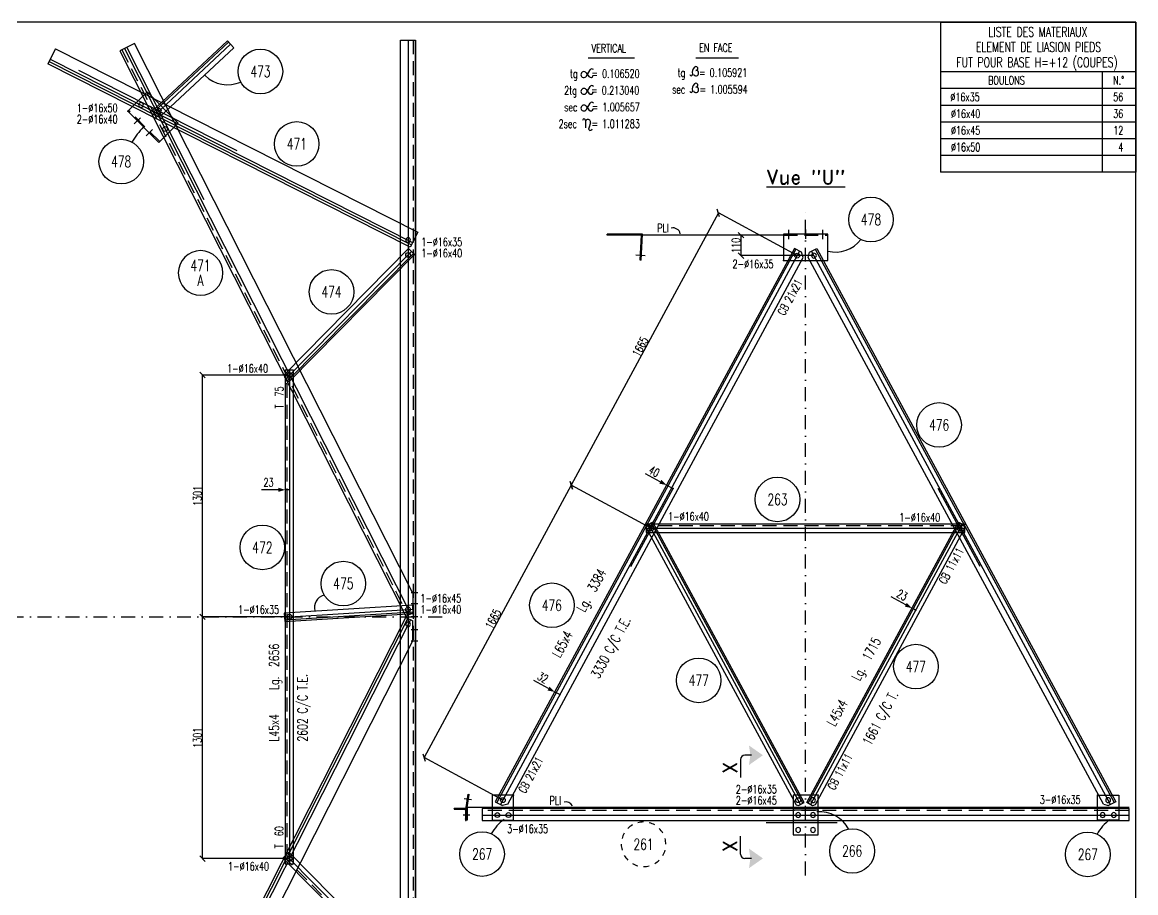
# Model space of a CAD drawing. Header units: feet. Extents: x 232669 to 244882, y -102166 to -93556.
# Drawn here: x 238891 to 244882, y -98239 to -93556 of the extents above; entities that cross this region are included whole.
import ezdxf
from ezdxf.enums import TextEntityAlignment as Align

# ---------------------------------------------------------------- set-up
doc = ezdxf.new("R2010")
doc.units = ezdxf.units.FT
doc.header["$LTSCALE"] = 150
doc.header["$MEASUREMENT"] = 0
doc.linetypes.add('DASHDOT', pattern=[1, 0.5, -0.25, 0, -0.25])
doc.linetypes.add('DASHED', pattern=[0.75, 0.5, -0.25])
doc.layers.get('0').update_dxf_attribs({"linetype": 'CONTINUOUS'})
for name, color, linetype in [('ASSI', 6, 'CONTINUOUS'), ('BOLLINI_1', 7, 'CONTINUOUS'), ('BOLLINI_5', 7, 'CONTINUOUS'), ('FORI', 2, 'CONTINUOUS'), ('LINEA-MEDIA', 7, 'CONTINUOUS'), ('LINEA_ANG', 2, 'CONTINUOUS'), ('LINEE_PIASTRE', 2, 'CONTINUOUS'), ('LM', 7, 'CONTINUOUS'), ('LP', 1, 'CONTINUOUS'), ('LS', 7, 'CONTINUOUS'), ('LSP', 1, 'CONTINUOUS'), ('MZ', 6, 'DASHDOT'), ('PIASTRE', 5, 'CONTINUOUS'), ('QT_MAL', 7, 'CONTINUOUS'), ('QT_MPR', 7, 'CONTINUOUS'), ('TRAT-Y', 7, 'DASHED')]:
    doc.layers.add(name, color=color, linetype=linetype)
doc.styles.add('QUOTE', font='ROMANS8.SHX', dxfattribs={"width": 0.7})
doc.styles.add('RD', font='ROMAND8.SHX', dxfattribs={"width": 0.7})
doc.styles.add('RQL', font='ROMANS8.SHX', dxfattribs={"width": 0.7})
doc.styles.add('RS', font='ROMANS8.shx', dxfattribs={"width": 0.7})
doc.styles.get("Standard").update_dxf_attribs({"font": 'ROMANS8.SHX', "width": 0.7})
doc.dimstyles.new('FRECCE1', dxfattribs={"dimtxt": 45, "dimasz": 5, "dimexe": 0, "dimexo": 0, "dimgap": 1, "dimtad": 1, "dimzin": 0, "dimdsep": 46, "dimtxsty": 'RS', "dimblk1": 'QUOTP', "dimblk2": 'QUOTF', "dimsah": 1, "dimcen": 0, "dimclrd": 2, "dimclre": 2, "dimclrt": 7, "dimadec": 0, "dimazin": 0, "dimtfac": 1, "dimtix": 1, "dimtmove": 2, "dimatfit": 3, "dimldrblk": 'QUOTP', "dimfxl": 1, "dimtolj": 1, "dimtzin": 0, "dimarcsym": 0})
doc.dimstyles.new('TRATTO', dxfattribs={"dimscale": 0, "dimtxt": 45, "dimasz": 30, "dimexe": 0, "dimexo": 0, "dimgap": 5, "dimtad": 1, "dimrnd": 0.5, "dimdsep": 46, "dimtxsty": 'RS', "dimblk1": 'OBLIQUE', "dimblk2": 'OBLIQUE', "dimsah": 1, "dimcen": 0.09, "dimclrd": 2, "dimclre": 2, "dimclrt": 7, "dimadec": 0, "dimazin": 0, "dimtfac": 1, "dimtix": 1, "dimtmove": 2, "dimatfit": 3, "dimfxl": 1, "dimtolj": 1, "dimtzin": 0, "dimarcsym": 0})

# ---------------------------------------------------------------- blocks, each defined once
blk = doc.blocks.new('ASSE98')
blk.add_line((0, 0), (1, 0))
at = {"color": 7, "style": 'QUOTE', "width": 0.5, "flags": 1}
for tag, p in [('TI', (1.38308, 6.82731)), ('DI_S', (1.38308, 6.42178)), ('D_S', (1.38308, 6.02092)), ('E_S', (1.38308, 5.68065)), ('NFORI', (1.36454, 5.29792)), ('ALAR', (1.36349, 4.93246)), ('FAM', (1.3775, 4.54645)), ('ALA', (1.38308, 4.19257)), ('DISP2', (1.38308, 3.84971)), ('DISP1', (1.38308, 3.50686)), ('PINZAF', (1.38308, 3.164)), ('PINZAI', (1.38308, 2.82114)), ('TRP', (1.38308, 2.47829)), ('NP', (1.38308, 2.13543)), ('SV', (1.38308, 1.79257)), ('PESO', (1.38308, 1.44971)), ('QUA', (1.38308, 1.10686)), ('LUN', (1.38308, 0.764)), ('PROF', (1.38308, 0.42114)), ('POS', (1.38308, 0.07829))]:
    blk.add_attdef(tag, p, '', height=0.2, dxfattribs=at)
at = {"color": 7, "flags": 1}
for tag, p in [('LAV1', (3.07431, 6.82847)), ('LAV2', (3.07431, 6.49513)), ('LAV3', (3.07431, 6.1618)), ('LAV4', (3.07431, 5.82847)), ('LAV5', (3.07431, 5.49513)), ('LAV6', (3.07431, 5.1618)), ('LAV7', (3.07431, 4.82847)), ('LAV8', (3.07431, 4.49513)), ('LAV9', (3.07431, 4.1618)), ('LAV10', (3.07431, 3.82847))]:
    blk.add_attdef(tag, p, '', height=0.2, dxfattribs=at)
blk = doc.blocks.new('MRKR_98')
blk.add_point((0, 0))
at = {"color": 7, "style": 'QUOTE', "width": 0.5, "flags": 1}
for tag, p in [('AUX2', (3.71, 4.93)), ('NFORI', (3.72, 5.3)), ('TI', (3.73, 6.83)), ('AUX1', (3.73, 4.19)), ('DI_S', (3.73, 6.42)), ('D_S', (3.73, 6.02)), ('E_S', (3.73, 5.68)), ('FAM', (3.73, 4.55)), ('COMMESSA', (3.73, 3.85)), ('MD', (3.73, 3.51)), ('MP', (3.73, 3.16)), ('LARGHEZZA', (3.73, 2.82)), ('SPESSORE', (3.73, 2.48)), ('NP', (3.73, 2.14)), ('SV', (3.73, 1.79)), ('PESO', (3.73, 1.45)), ('QUA', (3.73, 1.11)), ('LUN', (3.73, 0.76)), ('PROF', (3.73, 0.42)), ('POS', (3.73, 0.08))]:
    blk.add_attdef(tag, p, '', height=0.2, dxfattribs=at)
at = {"color": 7, "flags": 1}
for tag, p in [('LAV1', (5.26, 6.88)), ('LAV2', (5.26, 6.55)), ('LAV3', (5.26, 6.21)), ('LAV4', (5.26, 5.88)), ('LAV5', (5.26, 5.55)), ('LAV6', (5.26, 5.21)), ('LAV7', (5.26, 4.88)), ('LAV8', (5.26, 4.55)), ('LAV9', (5.26, 4.21)), ('LAV10', (5.26, 3.88))]:
    blk.add_attdef(tag, p, '', height=0.2, dxfattribs=at)
blk = doc.blocks.new('16')
blk.add_circle((0, 0), 1)
blk = doc.blocks.new('xxx')
blk.add_circle((0, 0), 8)
at = {"color": 3, "style": 'RQL', "width": 0.7}
blk.add_attdef('POS', text='', height=4, dxfattribs=at).set_placement((0, 0), align=Align.MIDDLE)
at = {"style": 'RQL', "width": 0.7, "flags": 1}
for tag, p in [('POS1', (-0.39, -5.42)), ('TIPO', (-0.39, -8.66))]:
    blk.add_attdef(tag, p, '', height=2, dxfattribs=at)
blk = doc.blocks.new('bull')
at = {"style": 'RS', "width": 0.7, "flags": 1}
for tag, p in [('NN', (-12.25, 0)), ('DIAMETRO', (0, -4.86)), ('SERRAGGIO', (0, -9.71)), ('LUNGHEZZA', (0, -14.57)), ('NB', (0, -19.43)), ('TIPO', (0, -24.12)), ('EL', (-0.14, -29))]:
    blk.add_attdef(tag, p, '', height=3, dxfattribs=at)
at = {"style": 'RS', "width": 0.7}
blk.add_attdef('BULLONE', (0, 0), '', height=3, dxfattribs=at)
blk = doc.blocks.new('_OBLIQUE')
at = {"color": 0, "linetype": 'ByBlock'}
blk.add_line((-0.5, -0.5), (0.5, 0.5), dxfattribs=at)
blk = doc.blocks.new('*D67')
at = {"layer": 'LS', "color": 2, "lineweight": -2, "transparency": 16777216}
for p, q in [((242986.5, -94701.4), (242758.1, -94701.4)), ((242758.1, -94701.4), (242758.1, -94811.4)), ((243150.5, -94811.4), (242758.1, -94811.4))]:
    blk.add_line(p, q, dxfattribs=at)
at = {"layer": 'LS', "color": 2, "lineweight": -2, "transparency": 16777216, "xscale": 30, "yscale": 30, "zscale": 30}
for p, rotation in [((242758.1, -94701.4), 90), ((242758.1, -94811.4), 270)]:
    blk.add_blockref('_OBLIQUE', p, dxfattribs=dict(at, rotation=rotation))
at = {"layer": 'LS', "color": 7, "transparency": 16777216, "insert": (242730.6, -94756.4), "char_height": 45, "attachment_point": 5, "rotation": 90, "style": 'RS'}
blk.add_mtext('\\A1;110', dxfattribs=at)
blk = doc.blocks.new('*D68')
at = {"layer": 'QT_MPR', "color": 2, "lineweight": -2, "transparency": 16777216}
for p, q in [((242636.4, -94582.1), (241844.7, -96046.9)), ((243060.5, -94811.4), (242636.4, -94582.1)), ((242275.9, -96279.9), (241844.7, -96046.9))]:
    blk.add_line(p, q, dxfattribs=at)
at = {"layer": 'QT_MPR', "color": 2, "lineweight": -2, "transparency": 16777216, "xscale": 30, "yscale": 30, "zscale": 30}
for p, rotation in [((242636.4, -94582.1), 61.60860562437529), ((241844.7, -96046.9), 241.6086056243753)]:
    blk.add_blockref('_OBLIQUE', p, dxfattribs=dict(at, rotation=rotation))
at = {"layer": 'QT_MPR', "color": 7, "transparency": 16777216, "insert": (242216.3, -95301.4), "char_height": 45, "attachment_point": 5, "rotation": 61.60861, "style": 'RS'}
blk.add_mtext('\\A1;1665', dxfattribs=at)
blk = doc.blocks.new('*D69')
at = {"layer": 'QT_MPR', "color": 2, "lineweight": -2, "transparency": 16777216}
for p, q in [((241844.7, -96046.9), (241052.8, -97511.8)), ((242275.9, -96279.9), (241844.7, -96046.9)), ((241477, -97741.1), (241052.8, -97511.8))]:
    blk.add_line(p, q, dxfattribs=at)
at = {"layer": 'QT_MPR', "color": 2, "lineweight": -2, "transparency": 16777216, "xscale": 30, "yscale": 30, "zscale": 30}
for p, rotation in [((241844.7, -96046.9), 61.60860562437529), ((241052.8, -97511.8), 241.6086056243753)]:
    blk.add_blockref('_OBLIQUE', p, dxfattribs=dict(at, rotation=rotation))
at = {"layer": 'QT_MPR', "color": 7, "transparency": 16777216, "insert": (241424.5, -96766.3), "char_height": 45, "attachment_point": 5, "rotation": 61.60861, "style": 'RS'}
blk.add_mtext('\\A1;1665', dxfattribs=at)
blk = doc.blocks.new('*D53')
at = {"layer": 'QT_MPR', "color": 2, "lineweight": -2, "transparency": 16777216}
for p, q in [((240328.8, -96754.8), (239860.7, -96754.8)), ((239860.7, -98055.6), (239860.7, -96754.8)), ((240328.8, -98055.6), (239860.7, -98055.6))]:
    blk.add_line(p, q, dxfattribs=at)
at = {"layer": 'QT_MPR', "color": 2, "lineweight": -2, "transparency": 16777216, "xscale": 30, "yscale": 30, "zscale": 30}
for p, rotation in [((239860.7, -96754.8), 90.00000000000031), ((239860.7, -98055.6), 270.0000000000003)]:
    blk.add_blockref('_OBLIQUE', p, dxfattribs=dict(at, rotation=rotation))
at = {"layer": 'QT_MPR', "color": 7, "transparency": 16777216, "insert": (239833.2, -97405.2), "char_height": 45, "attachment_point": 5, "rotation": 90, "style": 'RS'}
blk.add_mtext('\\A1;1301', dxfattribs=at)
blk = doc.blocks.new('*D54')
at = {"layer": 'QT_MPR', "color": 2, "lineweight": -2, "transparency": 16777216}
for p, q in [((240328.8, -95454), (239860.7, -95454)), ((239860.7, -96754.8), (239860.7, -95454)), ((240328.8, -96754.8), (239860.7, -96754.8))]:
    blk.add_line(p, q, dxfattribs=at)
at = {"layer": 'QT_MPR', "color": 2, "lineweight": -2, "transparency": 16777216, "xscale": 30, "yscale": 30, "zscale": 30}
for p, rotation in [((239860.7, -95454), 90.00000000000031), ((239860.7, -96754.8), 270.0000000000003)]:
    blk.add_blockref('_OBLIQUE', p, dxfattribs=dict(at, rotation=rotation))
at = {"layer": 'QT_MPR', "color": 7, "transparency": 16777216, "insert": (239833.2, -96104.4), "char_height": 45, "attachment_point": 5, "rotation": 90, "style": 'RS'}
blk.add_mtext('\\A1;1301', dxfattribs=at)
blk = doc.blocks.new('QUOTP')
at = {"layer": 'ASSI', "color": 2}
blk.add_lwpolyline([(-0.5, 0, 1.07, 1.07, 1), (0.5, 0, 1.07, 1.07, 1)], format="xyseb", close=True, dxfattribs=at)
blk = doc.blocks.new('QUOTF')
at = {"layer": 'LS', "color": 2}
blk.add_line((7.5, 0), (25.5, 0), dxfattribs=at)
blk.add_solid([(7.5, 2.25), (0, 0), (7.5, -2.25)], dxfattribs=at)
blk = doc.blocks.new('*D55')
at = {"layer": 'QT_MAL', "color": 2, "lineweight": -2, "transparency": 16777216}
for p, q in [((240305.8, -96071.3), (240305.8, -96071.3)), ((240323.8, -96071.3), (240310.8, -96071.3)), ((240328.8, -96071.3), (240328.8, -96071.3))]:
    blk.add_line(p, q, dxfattribs=at)
at = {"layer": 'QT_MAL', "color": 2, "lineweight": -2, "transparency": 16777216, "xscale": 5, "yscale": 5, "zscale": 5, "rotation": 180.0000000000003}
blk.add_blockref('QUOTF', (240305.8, -96071.3), dxfattribs=at)
at = {"layer": 'QT_MAL', "color": 2, "lineweight": -2, "transparency": 16777216, "xscale": 5, "yscale": 5, "zscale": 5}
blk.add_blockref('QUOTP', (240328.8, -96071.3), dxfattribs=at)
at = {"layer": 'QT_MAL', "color": 7, "transparency": 16777216, "insert": (240216.1, -96031.6), "char_height": 45, "attachment_point": 5, "style": 'RS'}
blk.add_mtext('\\A1;23', dxfattribs=at)
blk = doc.blocks.new('*D70')
at = {"layer": 'QT_MAL', "color": 2, "lineweight": -2, "transparency": 16777216}
blk.add_line((243693.7, -96716.3), (243682.3, -96710.1), dxfattribs=at)
at = {"layer": 'QT_MAL', "color": 2, "lineweight": -2, "transparency": 16777216, "xscale": 5, "yscale": 5, "zscale": 5}
for name, p, rotation in [('QUOTF', (243677.9, -96707.7), 151.6122991854077), ('QUOTP', (243698.1, -96718.6), 331.6122991854078)]:
    blk.add_blockref(name, p, dxfattribs=dict(at, rotation=rotation))
at = {"layer": 'QT_MAL', "color": 7, "transparency": 16777216, "insert": (243625.2, -96637.4), "char_height": 45, "attachment_point": 5, "rotation": 331.6123, "style": 'RS'}
blk.add_mtext('\\A1;23', dxfattribs=at)
blk = doc.blocks.new('*D71')
at = {"layer": 'QT_MAL', "color": 2, "lineweight": -2, "transparency": 16777216}
blk.add_line((241779.2, -97171.6), (241759.8, -97161.1), dxfattribs=at)
at = {"layer": 'QT_MAL', "color": 2, "lineweight": -2, "transparency": 16777216, "xscale": 5, "yscale": 5, "zscale": 5}
for name, p, rotation in [('QUOTF', (241755.4, -97158.7), 151.6086056243753), ('QUOTP', (241783.6, -97173.9), 331.6086056243753)]:
    blk.add_blockref(name, p, dxfattribs=dict(at, rotation=rotation))
at = {"layer": 'QT_MAL', "color": 7, "transparency": 16777216, "insert": (241691.8, -97081.9), "char_height": 45, "attachment_point": 5, "rotation": 331.60861, "style": 'RS'}
blk.add_mtext('\\A1;32', dxfattribs=at)
blk = doc.blocks.new('*D72')
at = {"layer": 'QT_MAL', "color": 2, "lineweight": -2, "transparency": 16777216}
blk.add_line((242387.7, -96062.5), (242361.3, -96048.2), dxfattribs=at)
at = {"layer": 'QT_MAL', "color": 2, "lineweight": -2, "transparency": 16777216, "xscale": 5, "yscale": 5, "zscale": 5}
for name, p, rotation in [('QUOTF', (242356.9, -96045.9), 151.6086056243753), ('QUOTP', (242392.1, -96064.9), 331.6086056243753)]:
    blk.add_blockref(name, p, dxfattribs=dict(at, rotation=rotation))
at = {"layer": 'QT_MAL', "color": 7, "transparency": 16777216, "insert": (242290.9, -95972.8), "char_height": 45, "attachment_point": 5, "rotation": 331.60861, "style": 'RS'}
blk.add_mtext('\\A1;40', dxfattribs=at)
blk = doc.blocks.new('YYY')
blk.add_circle((0, 0), 8)
at = {"color": 3, "style": 'RQL', "width": 0.7}
for tag, p in [('POS3', (0, 0.65)), ('POS2', (0, -4.63))]:
    blk.add_attdef(tag, text='', height=4, dxfattribs=at).set_placement(p, align=Align.CENTER)
at = {"style": 'RQL', "width": 0.7, "flags": 1}
blk.add_attdef('TIPO', text='', height=3, dxfattribs=at).set_placement((0, 0), align=Align.MIDDLE_CENTER)
blk = doc.blocks.new('zzz')
at = {"linetype": 'Continuous'}
for start, end in [(90, 105), (150, 165), (120, 135), (60, 75), (30, 45), (180, 195), (0, 15), (330, 345), (210, 225), (240, 255), (270, 285), (300, 315)]:
    blk.add_arc((0, 0), 8, start, end, dxfattribs=at)
at = {"color": 3, "style": 'RQL', "width": 0.7}
blk.add_attdef('POS1', text='', height=4, dxfattribs=at).set_placement((0, 0), align=Align.MIDDLE)
at = {"color": 3, "style": 'RQL', "width": 0.7, "flags": 1}
blk.add_attdef('TIPO', (0, -8), '', height=3, dxfattribs=at)

msp = doc.modelspace()

# ---------------------------------------------------------------- hatches: boundary and pattern name
at = {"layer": 'LS'}
h = msp.add_hatch(dxfattribs=at)
h.set_pattern_fill('_U', color=6, scale=5, angle=225, style=0, pattern_type=0)
h.set_pattern_definition([(225, (332258.562, -112157.894), (3.5355339, -3.5355339), [])])
edge = h.paths.add_edge_path()
edge.add_line((241279.026, -97786.118), (241214.026, -97786.118))
edge.add_line((241214.026, -97786.118), (241214.026, -97787.118))
edge.add_arc((241217.026, -97787.118), 3, 180, 270)
edge.add_line((241217.026, -97790.118), (241269.026, -97790.118))
edge.add_arc((241269.026, -97796.118), 6, 360, 450, ccw=False)
edge.add_line((241275.026, -97796.118), (241275.026, -97848.118))
edge.add_arc((241278.026, -97848.118), 3, 180, 270)
edge.add_line((241278.026, -97851.118), (241279.026, -97851.118))
edge.add_line((241279.026, -97851.118), (241279.026, -97786.118))

# ---------------------------------------------------------------- linework, layer by layer
at = {"layer": 'LINEA-MEDIA'}
for p, q in [((241936.067, -93746.643), (242184.707, -93746.643)), ((242514.601, -93746.643), (242744.822, -93746.643)), ((241926.309, -93845.659), (241946.307, -93811.887)), ((241925.319, -93828.104), (241940.209, -93847.801)), ((241925.319, -93918.233), (241940.209, -93937.93)), ((241926.309, -93935.788), (241946.307, -93902.016)), ((241926.309, -94025.542), (241946.307, -93991.77)), ((241925.319, -94007.987), (241940.209, -94027.684)), ((241921.155, -94084.039), (241921.155, -94123.406)), ((241947.553, -94096.99), (241938.504, -94126.052))]:
    msp.add_line(p, q, dxfattribs=at)
for centre, radius, start, end in [((241912.732, -93837.619), 15.779, 37.0889899, 329.3681632), ((241955.435, -93817.292), 10.609, 36.9355706, 149.3681632), ((242534.568, -93826.663), 38.997, 132.1410417, 193.7786336), ((242515.756, -93829.949), 14.518, 200.7226068, 90), ((242515.756, -93805.06), 10.37, 270, 135.1576665), ((241950.332, -93840.148), 12.69, 217.0889899, 345.8511132), ((242490.109, -93837.141), 6.691, 179.9062053, 10.2446052), ((241912.732, -93927.748), 15.779, 37.0889899, 329.3681632), ((241950.332, -93930.277), 12.69, 217.0889899, 345.8511132), ((241955.435, -93907.421), 10.609, 36.9355706, 149.3681632), ((242490.109, -93926.833), 6.691, 179.9062053, 10.2446052), ((242534.568, -93916.355), 38.997, 132.1410417, 193.7786336), ((242515.756, -93919.64), 14.518, 200.7226068, 90), ((242515.756, -93894.751), 10.37, 270, 135.1576665), ((241912.732, -94017.502), 15.779, 37.0889899, 329.3681632), ((241955.435, -93997.175), 10.609, 36.9355706, 149.3681632), ((241950.332, -94020.031), 12.69, 217.0889899, 345.8511132), ((241913.6, -94083.484), 7.555, 355.786368, 189.3997672), ((241934.59, -94092.954), 13.577, 342.7049799, 171.6817157), ((241947.325, -94128.799), 9.238, 162.7049799, 355.0070867)]:
    msp.add_arc(centre, radius, start, end, dxfattribs=at)
at = {"layer": 'LINEA_ANG'}
for p, q in [((239069.27, -93698.725), (239028.637, -93779.03)), ((239069.27, -93698.725), (241018.903, -94685.211)), ((239495.432, -93669.577), (239415.127, -93710.21)), ((240992.092, -96627.487), (239495.432, -93669.577)), ((239590.3, -94033.547), (239994.598, -93656.251)), ((239596.099, -94039.761), (240000.398, -93662.466)), ((240028.712, -93692.806), (239633.918, -94061.232)), ((240028.712, -93692.806), (239994.598, -93656.251)), ((240926.792, -93652.864), (241006.792, -93652.864)), ((240926.792, -100767.864), (240926.792, -93652.864)), ((241006.792, -93652.864), (241006.792, -100834.864)), ((239415.127, -93710.21), (240954.226, -96751.995)), ((240978.27, -94765.516), (239028.637, -93779.03)), ((240984.139, -94753.917), (239034.506, -93767.43)), ((239615.544, -94060.597), (239590.3, -94033.547)), ((239633.918, -94061.232), (239615.544, -94060.597)), ((241018.903, -94685.211), (240978.27, -94765.516)), ((240969.886, -94773.897), (240301.464, -95450.368)), ((241001.896, -94805.526), (240969.886, -94773.897)), ((243045.225, -94772.424), (241436.16, -97749.396)), ((243054.022, -94777.179), (241444.957, -97754.151)), ((243083.933, -94793.345), (243045.225, -94772.424)), ((243127.143, -94793.345), (243165.85, -94772.424)), ((243157.053, -94777.179), (244766.118, -97754.151)), ((243165.85, -94772.424), (244774.916, -97749.396)), ((240319.696, -95483.847), (240995.85, -94799.551)), ((240325.742, -95489.821), (241001.896, -94805.526)), ((241503.327, -97761.829), (243092.421, -94821.805)), ((243092.421, -94821.805), (243083.933, -94793.345)), ((243118.654, -94821.805), (243127.143, -94793.345)), ((244707.748, -97761.829), (243118.654, -94821.805)), ((240350.827, -95426.975), (240305.827, -95426.975)), ((240305.827, -95426.975), (240305.827, -98082.975)), ((240350.827, -98082.975), (240350.827, -95426.975)), ((240301.464, -95450.368), (240301.557, -95465.924)), ((240301.557, -95465.924), (240325.742, -95489.821)), ((240314.327, -95501.975), (240305.827, -95501.975)), ((243962.194, -96256.93), (242248.194, -96256.93)), ((242248.194, -96256.93), (242248.194, -96301.93)), ((242248.402, -96275.356), (242252.446, -96261.805)), ((242248.402, -96275.356), (243054.266, -97766.534)), ((242283.237, -96245.164), (242252.446, -96261.805)), ((243091.131, -97757.978), (242275.759, -96249.206)), ((243098.609, -97753.937), (242283.237, -96245.164)), ((243112.425, -97754.014), (243927.797, -96245.241)), ((243119.903, -97758.055), (243935.275, -96249.283)), ((243962.631, -96275.434), (243156.768, -97766.611)), ((243927.797, -96245.241), (243958.588, -96261.882)), ((243962.631, -96275.434), (243958.588, -96261.882)), ((243962.194, -96301.93), (243962.194, -96256.93)), ((242248.194, -96301.93), (243962.194, -96301.93)), ((240992.092, -96627.487), (240992.594, -96732.581)), ((240992.146, -96691.179), (240300.504, -96734.544)), ((240994.962, -96736.09), (240992.146, -96691.179)), ((238894.998, -100827.365), (240954.204, -96757.673)), ((240300.504, -96734.544), (240303.32, -96779.456)), ((240302.788, -96770.973), (240994.43, -96727.607)), ((240303.32, -96779.456), (240994.962, -96736.09)), ((240954.204, -96757.673), (240992.572, -96777.087)), ((240954.226, -96751.995), (240992.594, -96732.581)), ((238906.597, -100833.235), (240965.803, -96763.543)), ((240992.07, -96882.181), (240992.572, -96777.087)), ((240992.07, -96882.181), (238975.303, -100867.999)), ((241436.16, -97749.396), (241474.867, -97770.318)), ((241503.327, -97761.829), (241474.867, -97770.318)), ((243054.266, -97766.534), (243067.817, -97770.577)), ((243067.817, -97770.577), (243098.609, -97753.937)), ((243143.216, -97770.654), (243112.425, -97754.014)), ((243156.768, -97766.611), (243143.216, -97770.654)), ((244707.748, -97761.829), (244736.208, -97770.318)), ((244774.916, -97749.396), (244736.208, -97770.318)), ((244846.009, -97786.118), (241365.009, -97786.118)), ((241365.009, -97786.118), (241365.009, -97851.118)), ((244846.009, -97851.118), (244846.009, -97786.118)), ((241365.009, -97851.118), (244846.009, -97851.118)), ((240293.256, -98052.371), (240325.265, -98020.742)), ((240969.409, -98736.666), (240293.256, -98052.371)), ((240305.827, -98022.975), (240314.327, -98022.975)), ((240325.265, -98020.742), (240994.39, -98697.924)), ((240305.827, -98082.975), (240350.827, -98082.975))]:
    msp.add_line(p, q, dxfattribs=at)
at = {"layer": 'LINEE_PIASTRE'}
for p, q in [((239458.406, -94034.51), (239562.351, -93930.565)), ((239562.351, -93930.565), (239729.935, -94098.149)), ((239625.991, -94202.094), (239458.406, -94034.51)), ((239729.935, -94098.149), (239625.991, -94202.094)), ((243224.538, -94695.405), (242986.538, -94695.405)), ((242986.538, -94695.405), (242986.538, -94838.405)), ((243224.538, -94838.405), (243224.538, -94695.405)), ((242986.538, -94838.405), (243224.538, -94838.405)), ((241534.009, -97714.118), (241420.009, -97714.118)), ((241420.009, -97714.118), (241420.009, -97848.118)), ((241534.009, -97848.118), (241534.009, -97714.118)), ((243172.538, -97714.118), (243038.538, -97714.118)), ((243038.538, -97714.118), (243038.538, -97848.118)), ((243172.538, -97848.118), (243172.538, -97714.118)), ((244677.066, -97714.118), (244791.066, -97714.118)), ((244677.066, -97848.118), (244677.066, -97714.118)), ((244791.066, -97714.118), (244791.066, -97848.118)), ((243172.538, -97794.118), (243038.538, -97794.118)), ((243038.538, -97794.118), (243038.538, -97928.118)), ((243172.538, -97928.118), (243172.538, -97794.118)), ((241420.009, -97848.118), (241534.009, -97848.118)), ((243038.538, -97848.118), (243172.538, -97848.118)), ((244791.066, -97848.118), (244677.066, -97848.118)), ((243038.538, -97928.118), (243172.538, -97928.118))]:
    msp.add_line(p, q, dxfattribs=at)
at = {"layer": 'LP', "color": 3}
for p, q in [((243832.065, -93556.186), (243832.065, -94363.123)), ((243832.065, -93556.186), (244882.065, -93556.186)), ((244882.065, -93556.186), (244882.065, -94363.123)), ((244882.065, -93823.186), (243832.065, -93823.186)), ((244882.065, -93913.174), (243832.065, -93913.174))]:
    msp.add_line(p, q, dxfattribs=at)
at = {"layer": 'LS', "color": 6}
for p, q in [((239868.665, -94511.603), (239453.379, -93690.855)), ((240966.792, -93652.892), (240966.792, -99235.363)), ((239194.061, -93814.687), (240045.302, -94245.403)), ((244882.065, -94003.161), (243832.065, -94003.161)), ((244882.065, -94093.149), (243832.065, -94093.149)), ((244882.065, -94093.149), (243832.065, -94093.149)), ((244882.065, -94093.161), (243832.065, -94093.161)), ((244882.065, -94093.161), (243832.065, -94093.161)), ((244882.065, -94093.161), (243832.065, -94093.161)), ((244882.065, -94093.161), (243832.065, -94093.161)), ((244882.065, -94183.149), (243832.065, -94183.149)), ((244882.065, -94183.149), (243832.065, -94183.149)), ((244882.065, -94273.149), (243832.065, -94273.149)), ((244882.065, -94273.149), (243832.065, -94273.149)), ((243014.182, -94672.271), (243014.182, -94722.667)), ((243105.545, -94670.207), (243105.545, -94720.603)), ((243196.907, -94672.271), (243196.907, -94722.667)), ((242242.59, -94812.518), (242191.457, -94809.756)), ((242165.267, -96484.58), (242392.732, -96063.742)), ((244045.808, -96484.58), (243818.344, -96063.742)), ((241308.416, -97739.173), (241268.312, -97733.037)), ((241299.74, -97821.118), (241262.686, -97821.118)), ((244846.066, -97781.118), (241285.026, -97781.118)), ((241365.009, -97821.118), (244846.009, -97821.118)), ((242893.563, -97861.118), (243276.001, -97861.118))]:
    msp.add_line(p, q, dxfattribs=at)
at = {"layer": 'LS', "color": 3}
for p, q in [((244701.862, -93823.186), (244701.862, -94363.123)), ((244701.862, -93823.186), (244701.862, -94363.123)), ((244882.065, -94363.123), (243832.065, -94363.123)), ((244882.065, -94363.123), (243832.065, -94363.123))]:
    msp.add_line(p, q, dxfattribs=at)
at = {"layer": 'LS'}
for p, q in [((239527.123, -94069.738), (239493.634, -94103.226)), ((239590.762, -94133.377), (239557.274, -94166.866)), ((241019.465, -96624.811), (240983.191, -96624.811)), ((241019.465, -96684.811), (240983.191, -96684.811)), ((241019.465, -96754.811), (240983.191, -96754.811)), ((241019.465, -96824.811), (240983.191, -96824.811)), ((241019.465, -96884.811), (240983.191, -96884.811))]:
    msp.add_line(p, q, dxfattribs=at)
at = {"layer": 'LS', "color": 2}
for p, q in [((242228.643, -94695.418), (242038.036, -94695.418)), ((242038.036, -94701.418), (242038.036, -94695.418)), ((242222.31, -94701.418), (242038.036, -94701.418)), ((242215.039, -94836.066), (242222.31, -94701.418)), ((242221.03, -94836.39), (242228.643, -94695.418)), ((242221.03, -94836.39), (242215.039, -94836.066)), ((241279.026, -97780.662), (241289.984, -97709.039)), ((241285.026, -97781.118), (241295.915, -97709.947)), ((241289.984, -97709.039), (241295.915, -97709.947)), ((241279.026, -97848.118), (241279.026, -97780.662)), ((241285.026, -97781.118), (241285.026, -97848.118)), ((241285.026, -97848.118), (241279.026, -97848.118))]:
    msp.add_line(p, q, dxfattribs=at)
at = {"layer": 'LS', "color": 8}
msp.add_lwpolyline([(232717.065, -93556.186), (232717.065, -102166.186), (242257.065, -102166.186), (242257.065, -100966.186), (244882.065, -100966.186), (244882.065, -93556.186), (232717.065, -93556.186)], close=True, dxfattribs=at)
at = {"layer": 'LS', "color": 6}
msp.add_lwpolyline([(241279.026, -97786.118), (241214.026, -97786.118), (241214.026, -97787.118, 0.41421356), (241217.026, -97790.118), (241269.026, -97790.118, -0.41421356), (241275.026, -97796.118), (241275.026, -97848.118, 0.41421356), (241278.026, -97851.118), (241279.026, -97851.118)], format="xyb", close=True, dxfattribs=at)
for centre, radius, start, end in [((239996.19, -93719.05), 173.366, 225.5170089, 293.778112), ((239951.725, -94486.618), 550.146, 138.0976908, 148.7892367), ((242391.636, -94703.486), 41.18, 14.1257191, 102.5425194), ((243267.191, -94622.124), 170.355, 255.4999978, 323.1155916), ((240534.731, -96706.57), 72.365, 107.4368694, 192.6680567), ((241815.694, -97791.546), 41.18, 30.3170104, 102.5425194), ((243180.923, -97981.213), 177.852, 27.5594414, 94.9544314), ((241615.868, -98033.473), 230.151, 125.128959, 150.9819816), ((244875.069, -98035.257), 230.151, 125.128959, 150.9819816)]:
    msp.add_arc(centre, radius, start, end, dxfattribs=at)
at = {"layer": 'LSP', "color": 6}
msp.add_line((242986.538, -94701.418), (242222.31, -94701.418), dxfattribs=at)
at = {"layer": 'LSP', "color": 3}
for p, q in [((242756.127, -97521.845), (242756.127, -97619.345)), ((242814.734, -97499.345), (242778.627, -97499.345)), ((242756.127, -98031.821), (242756.127, -97934.321)), ((242814.734, -98054.321), (242778.627, -98054.321))]:
    msp.add_line(p, q, dxfattribs=at)
for centre, start, end in [((242778.627, -97521.845), 90, 180), ((242778.627, -98031.821), 180, 270)]:
    msp.add_arc(centre, 22.5, start, end, dxfattribs=at)
for points in [[(242876.127, -97499.345), (242801.127, -97446.845), (242808.627, -97499.345)], [(242876.127, -97499.345), (242801.127, -97551.845), (242808.627, -97499.345)], [(242876.127, -98054.321), (242801.127, -98001.821), (242808.627, -98054.321)], [(242876.127, -98054.321), (242801.127, -98106.821), (242808.627, -98054.321)]]:
    msp.add_solid(points, dxfattribs=at)
at = {"layer": 'MZ'}
for p, q in [((243105.538, -98146.253), (243105.538, -94572.332)), ((232668.837, -96754.811), (241153.687, -96754.811))]:
    msp.add_line(p, q, dxfattribs=at)
at = {"layer": 'TRAT-Y'}
for p, q in [((240993.792, -93652.864), (240993.792, -100834.864)), ((239426.727, -93704.341), (240965.826, -96746.126)), ((239630.233, -94197.851), (239462.649, -94030.267)), ((242986.538, -94701.418), (243224.538, -94701.418)), ((240314.327, -95501.975), (240314.327, -98022.975)), ((243962.194, -96265.43), (242248.194, -96265.43)), ((244846.009, -97796.118), (241365.009, -97796.118)), ((240975.455, -98730.692), (240299.302, -98046.396))]:
    msp.add_line(p, q, dxfattribs=at)

# ---------------------------------------------------------------- block references
at = {"layer": 'ASSI'}
for p, xscale, rotation in [((239440.111, -93697.569), 3409, 296.838756424489), ((240011.655, -93674.529), 553, 223.0213062762591), ((241006.792, -100834.864), 7182, 89.99999999999908), ((239041.278, -93754.046), 2185, 333.1612435755119), ((240309.382, -95473.655), 961.9999999999999, 45.34289094110368), ((244746.765, -97764.612), 3384, 118.3913943756247), ((243078.374, -97764.872), 1715, 118.3877048938738), ((243962.194, -96279.93), 1714, 179.9999999966887), ((240309.616, -98036.205), 961.9999999999999, 314.6571090588965)]:
    msp.add_blockref('ASSE98', p, dxfattribs=dict(at, xscale=xscale, rotation=rotation))
ref = msp.add_blockref('ASSE98', (243073.376, -94787.64), dxfattribs=dict(at, xscale=3384, rotation=241.6086056243752))
ref.add_attrib('PROF', 'L65x4', (241784.637, -96978.485), dxfattribs={"layer": '0', "color": 2, "height": 52.5, "rotation": 61.6086056, "style": 'QUOTE', "width": 0.7})
ref.add_attrib('LUN', '3384', (241975.38, -96625.585), dxfattribs={"layer": '0', "color": 2, "height": 52.5, "rotation": 61.6086056, "style": 'QUOTE', "width": 0.7})
ref.add_attrib('PESO', '3330 C/C T.E.', (241993.57, -97091.414), dxfattribs={"layer": '0', "color": 2, "height": 52.5, "rotation": 61.6086056, "style": 'QUOTE', "width": 0.7})
ref.add_attrib('SV', 'Lg.', (241916.847, -96733.879), dxfattribs={"layer": '0', "color": 2, "height": 52.5, "rotation": 61.6086056, "style": 'QUOTE', "width": 0.7})
ref.add_attrib('LAV1', 'CB 21x21', (241597.049, -97708.525), dxfattribs={"layer": '0', "color": 7, "height": 45, "rotation": 61.6086056, "width": 0.7})
ref.add_attrib('LAV2', 'CB 21x21', (242991.946, -95137.705), dxfattribs={"layer": '0', "color": 7, "height": 45, "rotation": 61.6086056, "width": 0.7})
ref = msp.add_blockref('ASSE98', (240328.827, -95426.975), dxfattribs=dict(at, xscale=2656.000000000001, zscale=2656.000000000001, rotation=270.0000000000003))
ref.add_attrib('PROF', 'L45x4', (240272.013, -97426.311), dxfattribs={"layer": '0', "color": 2, "height": 52.5, "rotation": 90, "style": 'QUOTE', "width": 0.7})
ref.add_attrib('LUN', '2656', (240272.013, -97025.161), dxfattribs={"layer": '0', "color": 2, "height": 52.5, "rotation": 90, "style": 'QUOTE', "width": 0.7})
ref.add_attrib('PESO', '2602 C/C T.E.', (240424.728, -97426.311), dxfattribs={"layer": '0', "color": 2, "height": 52.5, "rotation": 90, "style": 'QUOTE', "width": 0.7})
ref.add_attrib('SV', 'Lg.', (240272.013, -97148.261), dxfattribs={"layer": '0', "color": 2, "height": 52.5, "rotation": 90, "style": 'QUOTE', "width": 0.7})
ref.add_attrib('LAV1', 'T  75', (240295.836, -95633.974), dxfattribs={"layer": '0', "color": 254, "height": 45, "rotation": 90, "width": 0.7})
ref.add_attrib('LAV2', 'T  60', (240295.406, -97999.729), dxfattribs={"layer": '0', "color": 254, "height": 45, "rotation": 90, "width": 0.7})
ref = msp.add_blockref('ASSE98', (243948.031, -96256.177), dxfattribs=dict(at, xscale=1715, rotation=241.6122991854077))
ref.add_attrib('PROF', 'L45x4', (243263.483, -97348.295), dxfattribs={"layer": '0', "color": 2, "height": 52.5, "rotation": 61.6122992, "style": 'QUOTE', "width": 0.7})
ref.add_attrib('LUN', '1715', (243454.204, -96995.383), dxfattribs={"layer": '0', "color": 2, "height": 52.5, "rotation": 61.6122992, "style": 'QUOTE', "width": 0.7})
ref.add_attrib('PESO', '1661 C/C T.', (243454.829, -97451.702), dxfattribs={"layer": '0', "color": 2, "height": 52.5, "rotation": 61.6122992, "style": 'QUOTE', "width": 0.7})
ref.add_attrib('SV', 'Lg.', (243395.678, -97103.68), dxfattribs={"layer": '0', "color": 2, "height": 52.5, "rotation": 61.6122992, "style": 'QUOTE', "width": 0.7})
ref.add_attrib('LAV1', 'CB 11x11', (243859.361, -96582.842), dxfattribs={"layer": '0', "color": 7, "height": 45, "rotation": 61.6122992, "width": 0.7})
ref.add_attrib('LAV2', 'CB 11x11', (243261.15, -97690.821), dxfattribs={"layer": '0', "color": 7, "height": 45, "rotation": 61.6122992, "width": 0.7})
for p, xscale, zscale, rotation in [((240301.88, -96756.501), 692.9999999999999, 692.9999999999999, 3.587712891949847), ((240979.187, -96770.315), 4560.999999999997, 4560.999999999997, 243.1612435755111), ((244846.009, -97786.118), 3481, 3481, 180)]:
    msp.add_blockref('ASSE98', p, dxfattribs=dict(at, xscale=xscale, zscale=zscale, rotation=rotation))
at = {"layer": 'BOLLINI_1', "xscale": 14.99850000000172, "yscale": 14.99850000000172, "zscale": 14.99850000000172}
for p, values in [((240172.097, -93821.031), {'POS': '473'}), ((240367.437, -94210.543), {'POS': '471'}), ((239423.24, -94305.544), {'POS': '478'}), ((243457.601, -94617.298), {'POS': '478'}), ((240554.794, -95006.519), {'POS': '474'}), ((243824.093, -95722.562), {'POS': '476'}), ((242954.471, -96123.335), {'POS': '263'}), ((240182.589, -96381.621), {'POS': '472'}), ((240618.431, -96575.604), {'POS': '475'}), ((241740.734, -96692.66), {'POS': '476'}), ((243699.304, -97022.448), {'POS': '477'}), ((242530.454, -97096.668), {'POS': '477'}), ((243356.337, -98014.603), {'POS': '266'}), ((241365.074, -98031.117), {'POS': '267'}), ((244624.275, -98032.9), {'POS': '267'})]:
    msp.add_blockref('xxx', p, dxfattribs=at).add_auto_attribs(values)
at = {"layer": 'BOLLINI_5'}
ref = msp.add_blockref('YYY', (239850.111, -94904.759), dxfattribs=dict(at, xscale=-14.99978124361964, yscale=14.99978124357598, zscale=14.99978124359379))
ref.add_attrib('POS3', '471', dxfattribs={"layer": '0', "color": 3, "height": 59.9991, "style": 'RQL', "width": 0.7}).set_placement((239850.111, -94895.054), align=Align.CENTER)
ref.add_attrib('POS2', 'A', dxfattribs={"layer": '0', "color": 3, "height": 59.999, "style": 'RQL', "width": 0.7}).set_placement((239850.111, -94974.214), align=Align.CENTER)
at = {"layer": 'FORI', "yscale": 13, "zscale": 13}
for p, xscale, rotation in [((239529.846, -94001.254), -13, 180.0024211080004), ((239626.835, -94033.665), -13, 180), ((239659.246, -94130.655), 13, 89.99757889200659), ((240966.792, -94728.329), -13, 180), ((240966.792, -94808.329), 13, 91.49963269499996), ((243060.544, -94811.392), 13, 359.975379933), ((243150.532, -94811.392), -13, 0.02462006700006292), ((240328.827, -95453.975), 13, 89.99999999999999), ((243935.194, -96279.93), -13, 0.03075849900004535), ((240328.827, -96754.811), 13, 89.99999999999999), ((240966.792, -96714.811), 13, 89.99999999999999), ((240966.792, -96794.811), -13, 89.99999999999895), ((241477.009, -97741.118), 13, 359.975379933), ((243065.538, -97741.118), 13, 359.8080847379999), ((243145.538, -97741.118), -13, 0.1504605419999994), ((244734.066, -97741.118), -13, 0.02462006700006292), ((241447.009, -97821.118), 13, 179.9999999999997), ((241507.009, -97821.118), 13, 179.9999999999954), ((243065.538, -97821.118), -13, 315), ((243145.538, -97821.118), -13, 315), ((244704.066, -97821.118), -13, 180.0000000000048), ((244764.066, -97821.118), -13, 180), ((243065.538, -97901.118), -13, 315), ((243145.538, -97901.118), -13, 315), ((240328.827, -98055.647), 13, 89.99999999999999)]:
    msp.add_blockref('16', p, dxfattribs=dict(at, xscale=xscale, rotation=rotation))
at = {"layer": 'FORI', "xscale": 13, "yscale": 13, "zscale": 13}
msp.add_blockref('16', (242275.881, -96279.93), dxfattribs=at)
at = {"layer": 'LS', "color": 7, "xscale": 15, "yscale": 15, "zscale": 15}
for p, values in [((239183.998, -94039.895), {'BULLONE': '1-%%c16x50                '}), ((239183.998, -94099.895), {'BULLONE': '2-%%c16x40                '}), ((241037.831, -94760.584), {'BULLONE': '1-%%c16x35                '}), ((241037.831, -94820.584), {'BULLONE': '1-%%c16x40                '}), ((242712.792, -94879.211), {'BULLONE': '2-%%c16x35                '}), ((239993.093, -95441.087), {'BULLONE': '1-%%c16x40                '}), ((242365.456, -96237.25), {'BULLONE': '1-%%c16x40                '}), ((243609.809, -96242.431), {'BULLONE': '1-%%c16x40                '}), ((241033.249, -96677.519), {'BULLONE': '1-%%c16x45                '}), ((240052.615, -96738.297), {'BULLONE': '1-%%c16x35                '}), ((241033.249, -96737.519), {'BULLONE': '1-%%c16x40                '}), ((242730.623, -97704.61), {'BULLONE': '2-%%c16x35                '}), ((244365.543, -97761.024), {'BULLONE': '3-%%c16x35                '}), ((242730.623, -97764.61), {'BULLONE': '2-%%c16x45                '}), ((241499.834, -97917.844), {'BULLONE': '3-%%c16x35                '}), ((239998.374, -98119.093), {'BULLONE': '1-%%c16x40                '})]:
    msp.add_blockref('bull', p, dxfattribs=at).add_auto_attribs(values)
at = {"layer": 'LS', "xscale": 14.99999996245604, "yscale": 14.99999996245604, "zscale": 14.99999996245604}
msp.add_blockref('zzz', (242233.76, -97978.331), dxfattribs=at).add_auto_attribs({'POS1': '261'})
at = {"layer": 'PIASTRE', "xscale": 15, "yscale": 15, "zscale": 15}
for p, rotation in [((239458.406, -94034.51), 225.0000000000003), ((241534.009, -97714.118), 180.0000000000004), ((243172.538, -97714.118), 180), ((244677.066, -97714.118), 179.9999999999999), ((243172.538, -97794.118), 180)]:
    msp.add_blockref('MRKR_98', p, dxfattribs=dict(at, rotation=rotation))
msp.add_blockref('MRKR_98', (242986.538, -94838.405), dxfattribs=at)

# ---------------------------------------------------------------- texts
at = {"layer": 'LINEA-MEDIA', "style": 'RS', "width": 0.7}
for s, height, p in [('VERTICAL', 45.0005, (241954.111, -93718.141)), ('EN FACE', 45.0005, (242532.794, -93716.019)), ('tg   = 0.106520', 45.00053, (241837.57, -93855.119)), ('tg   = 0.105921', 45.00053, (242416.796, -93849.687)), ('2tg   = 0.213040', 45.00053, (241806.466, -93945.12)), ('sec   = 1.005594', 45.00053, (242386.926, -93939.688)), ('sec   = 1.005657', 45.00053, (241806.797, -94035.121)), ('2sec   = 1.011283', 45.00053, (241776.749, -94125.122))]:
    msp.add_text(s, height=height, dxfattribs=at).set_placement(p)
at = {"layer": 'LM', "style": 'RD', "width": 0.7}
for s, p in [('LISTE DES MATERIAUX', (244355.796, -93608)), ('ELEMENT DE LIASION PIEDS', (244358.733, -93689.002)), ('FUT POUR BASE H=+12 (COUPES)', (244350.655, -93775.596))]:
    msp.add_text(s, height=52.49475, dxfattribs=at).set_placement(p, align=Align.MIDDLE)
at = {"layer": 'LM', "char_height": 44.9937, "style": 'RD'}
for s, insert, attachment_point in [('BOULONS', (244087.85, -93868.18), 4), ('N.°', (244819.824, -93868.18), 6)]:
    msp.add_mtext(s, dxfattribs=dict(at, insert=insert, attachment_point=attachment_point))
at = {"layer": 'LS', "color": 7, "style": 'RS', "width": 0.7}
for s, p in [('∅16x35', (243884.695, -93980.695)), ('∅16x40', (243887.852, -94070.639)), ('∅16x45', (243887.852, -94160.639)), ('∅16x50', (243887.852, -94250.639))]:
    msp.add_text(s, height=44.9937, dxfattribs=at).set_placement(p)
for s, height, p in [('56', 44.9937, (244815.107, -93980.652)), ('36', 44.9937, (244815.107, -94070.639)), ('12', 44.9937, (244815.107, -94160.639)), ('4', 44.994, (244815.107, -94250.639))]:
    msp.add_text(s, height=height, dxfattribs=at).set_placement(p, align=Align.RIGHT)
at = {"layer": 'LS', "color": 3, "style": 'RD'}
msp.add_text('%%UVue "U"', height=75, dxfattribs=at).set_placement((243107.187, -94388.973), align=Align.MIDDLE)
for p in [(242698.916, -97566.301), (242698.916, -97987.365)]:
    msp.add_text('X', height=75, rotation=90, dxfattribs=at).set_placement(p, align=Align.MIDDLE)
at = {"layer": 'LS', "color": 7, "char_height": 45, "attachment_point": 5, "style": 'RS'}
for insert in [(242338.26, -94662.584), (241759.489, -97742.833)]:
    msp.add_mtext('\\A1;PLI', dxfattribs=dict(at, insert=insert))

# ---------------------------------------------------------------- dimensions: what is measured, and where the dimension line sits
at = {"layer": 'LS'}
dim = msp.add_linear_dim(base=(242758.093, -94811.392), p1=(242986.538, -94701.418), p2=(243150.53, -94811.392), angle=90, dimstyle='TRATTO', override={"dimscale": 1, "dimcen": 41.830153}, dxfattribs=at)
dim.commit()
dim.dimension.update_dxf_attribs({"geometry": '*D67', "text_midpoint": (242730.593, -94756.405)})
at = {"layer": 'QT_MAL'}
for base, p1, p2, angle, text, picture, middle in [((242356.926, -96045.863), (242392.115, -96064.883), (242356.926, -96045.863), 331.6086056, '40', '*D72', (242290.902, -95972.801)), ((243677.879, -96707.693), (243698.113, -96718.628), (243677.879, -96707.693), 331.6122992, '23', '*D70', (243625.215, -96637.426)), ((241755.425, -97158.716), (241783.576, -97173.932), (241755.425, -97158.716), 331.6086056, '32', '*D71', (241691.788, -97081.877))]:
    dim = msp.add_linear_dim(base=base, p1=p1, p2=p2, angle=angle, text=text, dimstyle='FRECCE1', override={"dimcen": 41.830153}, dxfattribs=at)
    dim.commit()
    dim.dimension.update_dxf_attribs({"geometry": picture, "text_midpoint": middle, "dimtype": 160})
dim = msp.add_linear_dim(base=(240305.827, -96071.329), p1=(240328.827, -96071.329), p2=(240305.827, -96071.329), text='23', dimstyle='FRECCE1', override={"dimcen": 41.830153}, dxfattribs=at)
dim.commit()
dim.dimension.update_dxf_attribs({"geometry": '*D55', "text_midpoint": (240216.128, -96031.597), "dimtype": 160})
at = {"layer": 'QT_MPR'}
for base, p1, p2, angle, text, picture, middle in [((241844.657, -96046.851), (243060.544, -94811.392), (242275.881, -96279.93), 61.6086056, '1665', '*D68', (242216.312, -95301.407)), ((239860.717, -95453.975), (240328.827, -96754.811), (240328.827, -95453.975), 90, '1301', '*D54', (239833.217, -96104.393)), ((241052.822, -97511.844), (242275.881, -96279.93), (241477.009, -97741.118), 61.6086056, '1665', '*D69', (241424.547, -96766.271)), ((239860.717, -96754.811), (240328.827, -98055.647), (240328.827, -96754.811), 90, '1301', '*D53', (239833.217, -97405.229))]:
    dim = msp.add_linear_dim(base=base, p1=p1, p2=p2, angle=angle, text=text, dimstyle='TRATTO', override={"dimscale": 1, "dimcen": 41.830153}, dxfattribs=at)
    dim.commit()
    dim.dimension.update_dxf_attribs({"geometry": picture, "text_midpoint": middle, "dimtype": 160})

doc.saveas('drawing.dxf')
